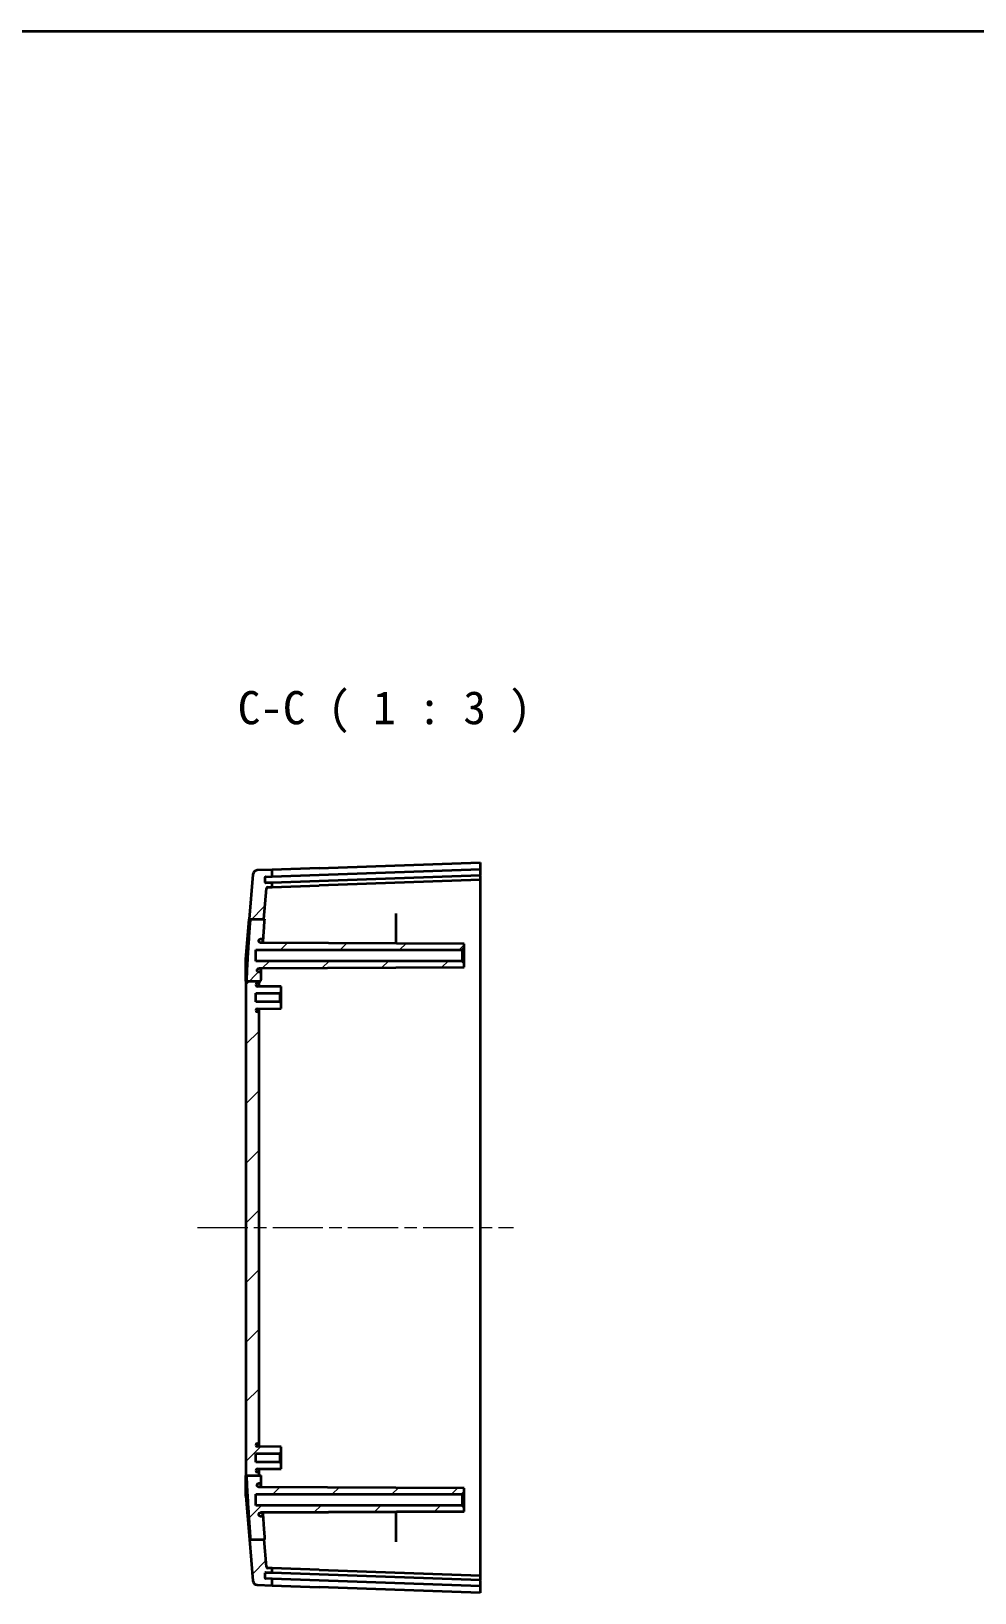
# Model space of a CAD drawing. Header units: millimetres. Extents: x 29 to 4761, y 16 to 859.
# Drawn here: x 2395 to 2608.3, y 506.2 to 859 of the extents above; entities that cross this region are included whole.
import ezdxf

# ---------------------------------------------------------------- set-up
doc = ezdxf.new("R2010")
doc.units = ezdxf.units.MM
doc.header["$LTSCALE"] = 2
doc.linetypes.add('CHAIN', pattern=[0.3543, 0.2362, -0.0295, 0.0591, -0.0295])
for name, color, linetype, lineweight in [('Border (ISO)', 7, 'Continuous', 35), ('Hatch (ISO)', 1, 'Continuous', 18), ('Symbol (ISO)', 7, 'Continuous', 18), ('Visible (ISO)', 7, 'Continuous', 35)]:
    doc.layers.add(name, color=color, linetype=linetype, lineweight=lineweight)
doc.layers.add('Centerline (ISO)', color=7, linetype='Continuous', lineweight=18, true_color=0x80ffff)
doc.styles.add('textstyle4', font='msgothic.ttc')

# ---------------------------------------------------------------- blocks, each defined once
blk = doc.blocks.new('図面枠 tk図枠')
at = {"layer": 'Border (ISO)'}
blk.add_line((14.5, 289), (405.5, 289), dxfattribs=at)

msp = doc.modelspace()

# ---------------------------------------------------------------- hatches: boundary and pattern name
at = {"layer": 'Hatch (ISO)', "transparency": 33554687}
h = msp.add_hatch(dxfattribs=at)
h.set_pattern_fill('ANSI31', color=256, scale=76.2, style=0, pattern_type=0)
h.set_pattern_definition([(45, (1765, -8), (-6.73519, 6.73519), [])])
edge = h.paths.add_edge_path(flags=0)
edge.add_line((2444.49, 658.35), (2447.59, 658.35))
edge.add_line((2447.59, 658.35), (2448.18, 665.3))
edge.add_ellipse((2448.48, 665.28), major_axis=(-0.299, 0.025), ratio=1, start_angle=-83.1588, end_angle=0, ccw=False)
edge.add_line((2448.47, 665.58), (2449.5, 665.62))
edge.add_line((2449.5, 665.62), (2449.5, 666.61))
edge.add_line((2449.5, 666.61), (2448, 666.56))
edge.add_ellipse((2448, 666.66), major_axis=(0.0035, -0.0999), ratio=1, start_angle=-90, end_angle=0, ccw=False)
edge.add_line((2447.9, 666.66), (2447.86, 667.86))
edge.add_ellipse((2447.96, 667.86), major_axis=(-0.0999, -0.0035), ratio=1, start_angle=-90, end_angle=0, ccw=False)
edge.add_line((2447.96, 667.96), (2449.5, 668.01))
edge.add_line((2449.5, 668.01), (2449.5, 669.52))
edge.add_line((2449.5, 669.52), (2446.09, 669.4))
edge.add_ellipse((2446.12, 668.4), major_axis=(-0.035, 0.999), ratio=1, start_angle=0, end_angle=83.1588)
edge.add_line((2445.13, 668.48), (2444.27, 658.35))
edge.add_line((2444.27, 658.35), (2444.49, 658.35))
edge = h.paths.add_edge_path(flags=0)
edge.add_line((2444.54, 518.22), (2447.65, 518.22))
edge.add_line((2447.65, 518.22), (2447.85, 518.22))
edge.add_spline(control_points=[(2447.85, 518.22), (2447.64, 520.95), (2447.49, 523.13)], knot_values=[0, 0, 0, 0.267939, 0.267939, 0.267939], degree=2, periodic=0)
edge.add_spline(control_points=[(2447.49, 523.13), (2447.49, 523.16), (2447.48, 523.2), (2447.45, 523.26), (2447.43, 523.29), (2447.37, 523.35), (2447.34, 523.37), (2447.27, 523.4), (2447.23, 523.41), (2447.19, 523.41)], knot_values=[-0.045191, -0.045191, -0.045191, -0.045191, -0.034339, -0.034339, -0.023485, -0.023485, -0.011747, -0.011747, 0, 0, 0, 0], degree=3, periodic=0)
edge.add_line((2447.19, 523.41), (2446.93, 523.41))
edge.add_spline(control_points=[(2446.93, 523.41), (2446.87, 523.41), (2446.81, 523.42), (2446.7, 523.46), (2446.65, 523.49), (2446.55, 523.58), (2446.51, 523.63), (2446.45, 523.74), (2446.44, 523.81), (2446.43, 523.87)], knot_values=[-0.07539, -0.07539, -0.07539, -0.07539, -0.057217, -0.057217, -0.039044, -0.039044, -0.019513, -0.019513, 0, 0, 0, 0], degree=3, periodic=0)
edge.add_spline(control_points=[(2446.43, 523.87), (2446.44, 523.92), (2446.46, 523.96), (2446.51, 524.05), (2446.53, 524.09), (2446.61, 524.17), (2446.67, 524.2), (2446.79, 524.25), (2446.85, 524.27), (2446.92, 524.27)], knot_values=[-0.067755, -0.067755, -0.067755, -0.067755, -0.053455, -0.053455, -0.03915, -0.03915, -0.019584, -0.019584, 0, 0, 0, 0], degree=3, periodic=0)
edge.add_line((2446.92, 524.27), (2492.9, 524.51))
edge.add_line((2492.9, 524.51), (2492.9, 525.41))
edge.add_line((2492.9, 525.41), (2492.4, 525.91))
edge.add_line((2492.4, 525.91), (2445.75, 525.91))
edge.add_line((2445.75, 525.91), (2445.75, 528.41))
edge.add_line((2445.75, 528.41), (2492.4, 528.41))
edge.add_line((2492.4, 528.41), (2492.9, 528.91))
edge.add_line((2492.9, 528.91), (2492.9, 529.81))
edge.add_line((2492.9, 529.81), (2446.51, 530.05))
edge.add_spline(control_points=[(2446.51, 530.05), (2446.47, 530.05), (2446.44, 530.05), (2446.36, 530.07), (2446.33, 530.08), (2446.23, 530.13), (2446.18, 530.17), (2446.1, 530.26), (2446.06, 530.32), (2446.04, 530.38)], knot_values=[-0.061452, -0.061452, -0.061452, -0.061452, -0.050247, -0.050247, -0.039049, -0.039049, -0.019499, -0.019499, 0, 0, 0, 0], degree=3, periodic=0)
edge.add_spline(control_points=[(2446.04, 530.38), (2446.04, 530.42), (2446.04, 530.46), (2446.05, 530.53), (2446.06, 530.57), (2446.1, 530.66), (2446.14, 530.72), (2446.23, 530.81), (2446.29, 530.84), (2446.41, 530.89), (2446.48, 530.91), (2446.54, 530.91)], knot_values=[-0.08129, -0.08129, -0.08129, -0.08129, -0.070032, -0.070032, -0.058772, -0.058772, -0.039212, -0.039212, -0.019615, -0.019615, 0, 0, 0, 0], degree=3, periodic=0)
edge.add_line((2446.54, 530.91), (2446.7, 530.91))
edge.add_spline(control_points=[(2446.7, 530.91), (2446.73, 530.91), (2446.75, 530.91), (2446.79, 530.92), (2446.81, 530.93), (2446.87, 530.95), (2446.9, 530.98), (2446.95, 531.03), (2446.97, 531.07), (2447, 531.14), (2447.01, 531.18), (2447, 531.22)], knot_values=[-0.048635, -0.048635, -0.048635, -0.048635, -0.041878, -0.041878, -0.035123, -0.035123, -0.023391, -0.023391, -0.011691, -0.011691, 0, 0, 0, 0], degree=3, periodic=0)
edge.add_spline(control_points=[(2447, 531.22), (2446.97, 531.95), (2446.95, 532.64)], knot_values=[1.018769, 1.018769, 1.018769, 1.206782, 1.206782, 1.206782], degree=2, periodic=0)
edge.add_line((2446.95, 532.64), (2446.5, 532.64))
edge.add_line((2446.5, 532.64), (2443.66, 532.64))
edge.add_spline(control_points=[(2443.66, 532.64), (2443.83, 527.76), (2444.54, 518.22)], knot_values=[2.572998, 2.572998, 2.572998, 3.792231, 3.792231, 3.792231], degree=2, periodic=0)
edge = h.paths.add_edge_path(flags=0)
edge.add_line((2448.18, 512.01), (2447.65, 518.22))
edge.add_line((2447.65, 518.22), (2444.54, 518.22))
edge.add_line((2444.54, 518.22), (2444.33, 518.22))
edge.add_line((2444.33, 518.22), (2445.13, 508.83))
edge.add_ellipse((2446.12, 508.92), major_axis=(-0.996, -0.084), ratio=1, start_angle=0, end_angle=83.1588)
edge.add_line((2446.09, 507.92), (2449.5, 507.8))
edge.add_line((2449.5, 507.8), (2449.5, 509.3))
edge.add_line((2449.5, 509.3), (2447.96, 509.35))
edge.add_ellipse((2447.96, 509.45), major_axis=(-0.0035, -0.0999), ratio=1, start_angle=-90, end_angle=0, ccw=False)
edge.add_line((2447.86, 509.46), (2447.9, 510.66))
edge.add_ellipse((2448, 510.65), major_axis=(-0.0999, 0.0035), ratio=1, start_angle=-90, end_angle=0, ccw=False)
edge.add_line((2448, 510.75), (2449.5, 510.7))
edge.add_line((2449.5, 510.7), (2449.5, 511.7))
edge.add_line((2449.5, 511.7), (2448.47, 511.73))
edge.add_ellipse((2448.48, 512.03), major_axis=(-0.01, -0.3), ratio=1, start_angle=-83.1588, end_angle=0, ccw=False)
edge = h.paths.add_edge_path(flags=0)
edge.add_line((2443.65, 644.36), (2446.5, 644.36))
edge.add_line((2446.5, 644.36), (2446.94, 644.36))
edge.add_spline(control_points=[(2446.94, 644.36), (2446.96, 645.19), (2447, 646.09)], knot_values=[2.453567, 2.453567, 2.453567, 2.680233, 2.680233, 2.680233], degree=2, periodic=0)
edge.add_spline(control_points=[(2447, 646.09), (2447.01, 646.12), (2447, 646.14), (2447, 646.18), (2446.99, 646.2), (2446.97, 646.26), (2446.94, 646.29), (2446.89, 646.35), (2446.85, 646.37), (2446.78, 646.4), (2446.74, 646.41), (2446.7, 646.41)], knot_values=[-0.048641, -0.048641, -0.048641, -0.048641, -0.041956, -0.041956, -0.03527, -0.03527, -0.023544, -0.023544, -0.011781, -0.011781, 0, 0, 0, 0], degree=3, periodic=0)
edge.add_line((2446.7, 646.41), (2446.54, 646.41))
edge.add_spline(control_points=[(2446.54, 646.41), (2446.5, 646.41), (2446.46, 646.41), (2446.39, 646.43), (2446.36, 646.44), (2446.26, 646.49), (2446.21, 646.52), (2446.12, 646.62), (2446.09, 646.68), (2446.05, 646.8), (2446.04, 646.87), (2446.04, 646.93)], knot_values=[-0.081285, -0.081285, -0.081285, -0.081285, -0.069928, -0.069928, -0.058569, -0.058569, -0.039009, -0.039009, -0.01949, -0.01949, 0, 0, 0, 0], degree=3, periodic=0)
edge.add_spline(control_points=[(2446.04, 646.93), (2446.05, 646.97), (2446.07, 647), (2446.11, 647.06), (2446.13, 647.09), (2446.2, 647.16), (2446.26, 647.2), (2446.38, 647.25), (2446.44, 647.26), (2446.51, 647.26)], knot_values=[-0.061453, -0.061453, -0.061453, -0.061453, -0.050344, -0.050344, -0.03923, -0.03923, -0.019633, -0.019633, 0, 0, 0, 0], degree=3, periodic=0)
edge.add_line((2446.51, 647.26), (2492.9, 647.51))
edge.add_line((2492.9, 647.51), (2492.9, 648.41))
edge.add_line((2492.9, 648.41), (2492.4, 648.91))
edge.add_line((2492.4, 648.91), (2445.75, 648.91))
edge.add_line((2445.75, 648.91), (2445.75, 651.41))
edge.add_line((2445.75, 651.41), (2492.4, 651.41))
edge.add_line((2492.4, 651.41), (2492.9, 651.91))
edge.add_line((2492.9, 651.91), (2492.9, 652.81))
edge.add_line((2492.9, 652.81), (2446.92, 653.05))
edge.add_spline(control_points=[(2446.92, 653.05), (2446.87, 653.05), (2446.82, 653.05), (2446.73, 653.08), (2446.69, 653.1), (2446.59, 653.16), (2446.55, 653.21), (2446.47, 653.32), (2446.45, 653.38), (2446.43, 653.44)], knot_values=[-0.067751, -0.067751, -0.067751, -0.067751, -0.053393, -0.053393, -0.039041, -0.039041, -0.019511, -0.019511, 0, 0, 0, 0], degree=3, periodic=0)
edge.add_spline(control_points=[(2446.43, 653.44), (2446.44, 653.5), (2446.45, 653.56), (2446.5, 653.67), (2446.54, 653.72), (2446.63, 653.81), (2446.68, 653.84), (2446.8, 653.89), (2446.87, 653.91), (2446.93, 653.91)], knot_values=[-0.075396, -0.075396, -0.075396, -0.075396, -0.05727, -0.05727, -0.039141, -0.039141, -0.019575, -0.019575, 0, 0, 0, 0], degree=3, periodic=0)
edge.add_line((2446.93, 653.91), (2447.19, 653.91))
edge.add_spline(control_points=[(2447.19, 653.91), (2447.22, 653.91), (2447.26, 653.91), (2447.33, 653.94), (2447.36, 653.96), (2447.42, 654.01), (2447.44, 654.04), (2447.48, 654.11), (2447.49, 654.15), (2447.49, 654.19)], knot_values=[-0.04519, -0.04519, -0.04519, -0.04519, -0.034304, -0.034304, -0.023422, -0.023422, -0.011707, -0.011707, 0, 0, 0, 0], degree=3, periodic=0)
edge.add_spline(control_points=[(2447.49, 654.19), (2447.62, 656.07), (2447.79, 658.35)], knot_values=[3.414896, 3.414896, 3.414896, 3.643171, 3.643171, 3.643171], degree=2, periodic=0)
edge.add_line((2447.79, 658.35), (2447.59, 658.35))
edge.add_line((2447.59, 658.35), (2444.49, 658.35))
edge.add_spline(control_points=[(2444.49, 658.35), (2443.8, 649.16), (2443.65, 644.36)], knot_values=[0, 0, 0, 1.200921, 1.200921, 1.200921], degree=2, periodic=0)
edge = h.paths.add_edge_path(flags=0)
edge.add_line((2446.5, 532.64), (2446.5, 533.11))
edge.add_ellipse((2446.2, 533.11), major_axis=(0.3, 0), ratio=1, start_angle=0, end_angle=90)
edge.add_line((2446.2, 533.41), (2446.12, 533.41))
edge.add_ellipse((2446.12, 533.78), major_axis=(0, -0.37), ratio=1, start_angle=-90, end_angle=0, ccw=False)
edge.add_ellipse((2446.12, 533.76), major_axis=(-0.37, 0.018), ratio=1, start_angle=-86.8841, end_angle=0, ccw=False)
edge.add_line((2446.12, 534.13), (2451.5, 534.16))
edge.add_line((2451.5, 534.16), (2451.5, 535.36))
edge.add_line((2451.5, 535.36), (2451.2, 535.66))
edge.add_line((2451.2, 535.66), (2445.75, 535.66))
edge.add_line((2445.75, 535.66), (2445.75, 537.66))
edge.add_line((2445.75, 537.66), (2451.2, 537.66))
edge.add_line((2451.2, 537.66), (2451.5, 537.96))
edge.add_line((2451.5, 537.96), (2451.5, 539.16))
edge.add_line((2451.5, 539.16), (2446.12, 539.18))
edge.add_ellipse((2446.12, 539.55), major_axis=(-0.002, -0.37), ratio=1, start_angle=-86.8841, end_angle=0, ccw=False)
edge.add_ellipse((2446.12, 539.54), major_axis=(-0.37, 0), ratio=1, start_angle=-90, end_angle=0, ccw=False)
edge.add_line((2446.12, 539.91), (2446.2, 539.91))
edge.add_ellipse((2446.2, 540.21), major_axis=(0, -0.3), ratio=1, start_angle=0, end_angle=90)
edge.add_line((2446.5, 540.21), (2446.5, 637.11))
edge.add_ellipse((2446.2, 637.11), major_axis=(0.3, 0), ratio=1, start_angle=0, end_angle=90)
edge.add_line((2446.2, 637.41), (2446.12, 637.41))
edge.add_ellipse((2446.12, 637.78), major_axis=(0, -0.37), ratio=1, start_angle=-90, end_angle=0, ccw=False)
edge.add_ellipse((2446.12, 637.76), major_axis=(-0.37, 0.018), ratio=1, start_angle=-86.8841, end_angle=0, ccw=False)
edge.add_line((2446.12, 638.13), (2451.5, 638.16))
edge.add_line((2451.5, 638.16), (2451.5, 639.36))
edge.add_line((2451.5, 639.36), (2451.2, 639.66))
edge.add_line((2451.2, 639.66), (2445.75, 639.66))
edge.add_line((2445.75, 639.66), (2445.75, 641.66))
edge.add_line((2445.75, 641.66), (2451.2, 641.66))
edge.add_line((2451.2, 641.66), (2451.5, 641.96))
edge.add_line((2451.5, 641.96), (2451.5, 643.16))
edge.add_line((2451.5, 643.16), (2446.12, 643.18))
edge.add_ellipse((2446.12, 643.55), major_axis=(-0.002, -0.37), ratio=1, start_angle=-86.8841, end_angle=0, ccw=False)
edge.add_ellipse((2446.12, 643.54), major_axis=(-0.37, 0), ratio=1, start_angle=-90, end_angle=0, ccw=False)
edge.add_line((2446.12, 643.91), (2446.2, 643.91))
edge.add_ellipse((2446.2, 644.21), major_axis=(0, -0.3), ratio=1, start_angle=0, end_angle=90)
edge.add_line((2446.5, 644.21), (2446.5, 644.36))
edge.add_line((2446.5, 644.36), (2443.65, 644.36))
edge.add_line((2443.65, 644.36), (2443.5, 644.36))
edge.add_line((2443.5, 644.36), (2443.5, 532.64))
edge.add_line((2443.5, 532.64), (2443.66, 532.64))
edge.add_line((2443.66, 532.64), (2446.5, 532.64))

# ---------------------------------------------------------------- linework, layer by layer
at = {"layer": 'Centerline (ISO)', "linetype": 'CHAIN', "ltscale": 23.990969}
msp.add_line((2432.61, 588.66), (2504, 588.66), dxfattribs=at)
at = {"layer": 'Visible (ISO)'}
for p, q in [((2460.13, 669.89), (2496.5, 671.16)), ((2496.5, 671.16), (2496.5, 669.66)), ((2445.13, 668.48), (2444.27, 658.35)), ((2449.5, 669.52), (2446.09, 669.4)), ((2447.9, 666.66), (2447.86, 667.86)), ((2447.96, 667.96), (2449.5, 668.01)), ((2460.13, 669.89), (2449.5, 669.52)), ((2449.5, 668.01), (2449.5, 669.52)), ((2449.5, 668.01), (2460.13, 668.39)), ((2460.13, 666.98), (2449.5, 666.61)), ((2460.13, 668.39), (2496.5, 669.66)), ((2496.5, 668.25), (2460.13, 666.98)), ((2496.5, 667.26), (2460.13, 665.99)), ((2496.5, 669.56), (2496.5, 669.66)), ((2496.5, 669.56), (2496.5, 668.35)), ((2496.5, 668.25), (2496.5, 668.35)), ((2496.5, 668.25), (2496.5, 667.26)), ((2496.5, 667.26), (2496.5, 640.16)), ((2447.59, 658.35), (2448.18, 665.3)), ((2449.5, 666.61), (2448, 666.56)), ((2448.47, 665.58), (2449.5, 665.62)), ((2449.5, 665.62), (2449.5, 666.61)), ((2449.5, 665.62), (2460.13, 665.99)), ((2443.5, 649.31), (2444.27, 658.35)), ((2444.49, 658.35), (2447.79, 658.35)), ((2477.5, 652.89), (2477.5, 659.18)), ((2492.9, 652.81), (2446.92, 653.05)), ((2446.93, 653.91), (2447.19, 653.91)), ((2492.9, 651.91), (2492.9, 652.81)), ((2443.5, 644.36), (2443.5, 649.31)), ((2445.75, 648.91), (2445.75, 651.41)), ((2445.75, 651.41), (2492.4, 651.41)), ((2492.4, 651.41), (2492.9, 651.91)), ((2492.4, 651.41), (2492.4, 648.91)), ((2492.9, 648.41), (2492.9, 651.91)), ((2492.4, 648.91), (2445.75, 648.91)), ((2446.51, 647.26), (2492.9, 647.51)), ((2446.7, 646.41), (2446.54, 646.41)), ((2492.9, 648.41), (2492.4, 648.91)), ((2492.9, 647.51), (2492.9, 648.41)), ((2443.5, 644.36), (2443.5, 532.64)), ((2443.65, 644.36), (2446.94, 644.36)), ((2446.12, 643.91), (2446.2, 643.91)), ((2451.5, 643.16), (2446.12, 643.18)), ((2446.5, 644.21), (2446.5, 644.36)), ((2446.5, 643.18), (2446.5, 644.21)), ((2451.5, 641.96), (2451.5, 643.16)), ((2445.75, 639.66), (2445.75, 641.66)), ((2445.75, 641.66), (2451.2, 641.66)), ((2451.2, 639.66), (2445.75, 639.66)), ((2451.2, 641.66), (2451.5, 641.96)), ((2451.2, 641.66), (2451.2, 639.66)), ((2451.5, 639.36), (2451.2, 639.66)), ((2451.5, 639.36), (2451.5, 641.96)), ((2451.5, 638.16), (2451.5, 639.36)), ((2496.5, 640.16), (2496.5, 537.16)), ((2446.12, 638.13), (2451.5, 638.16)), ((2446.2, 637.41), (2446.12, 637.41)), ((2446.5, 637.11), (2446.5, 638.13)), ((2446.5, 540.21), (2446.5, 637.11)), ((2446.12, 539.91), (2446.2, 539.91)), ((2446.5, 539.18), (2446.5, 540.21)), ((2445.75, 535.66), (2445.75, 537.66)), ((2445.75, 537.66), (2451.2, 537.66)), ((2451.5, 539.16), (2446.12, 539.18)), ((2451.2, 537.66), (2451.5, 537.96)), ((2451.2, 537.66), (2451.2, 535.66)), ((2451.5, 537.96), (2451.5, 539.16)), ((2451.5, 535.36), (2451.5, 537.96)), ((2496.5, 537.16), (2496.5, 510.06)), ((2451.2, 535.66), (2445.75, 535.66)), ((2446.12, 534.13), (2451.5, 534.16)), ((2446.2, 533.41), (2446.12, 533.41)), ((2446.5, 533.11), (2446.5, 534.13)), ((2446.5, 532.64), (2446.5, 533.11)), ((2451.5, 535.36), (2451.2, 535.66)), ((2451.5, 534.16), (2451.5, 535.36)), ((2443.5, 528.01), (2443.5, 532.64)), ((2443.66, 532.64), (2446.95, 532.64)), ((2492.9, 529.81), (2446.51, 530.05)), ((2492.9, 529.81), (2446.51, 530.05)), ((2446.54, 530.91), (2446.7, 530.91)), ((2492.9, 528.91), (2492.9, 529.81)), ((2443.5, 528.01), (2444.33, 518.22)), ((2445.75, 525.91), (2445.75, 528.41)), ((2445.75, 528.41), (2492.4, 528.41)), ((2492.4, 525.91), (2445.75, 525.91)), ((2492.4, 528.41), (2492.9, 528.91)), ((2492.4, 528.41), (2492.4, 525.91)), ((2492.9, 525.41), (2492.4, 525.91)), ((2492.9, 525.41), (2492.9, 528.91)), ((2446.92, 524.27), (2492.9, 524.51)), ((2492.9, 524.51), (2446.92, 524.27)), ((2447.19, 523.41), (2446.93, 523.41)), ((2477.5, 518.14), (2477.5, 524.43)), ((2492.9, 524.51), (2492.9, 525.41)), ((2444.33, 518.22), (2445.13, 508.83)), ((2444.54, 518.22), (2447.85, 518.22)), ((2448.18, 512.01), (2447.65, 518.22)), ((2449.5, 511.7), (2448.47, 511.73)), ((2449.5, 510.7), (2449.5, 511.7)), ((2460.13, 511.33), (2449.5, 511.7)), ((2447.86, 509.46), (2447.9, 510.66)), ((2449.5, 509.3), (2447.96, 509.35)), ((2448, 510.75), (2449.5, 510.7)), ((2449.5, 510.7), (2460.13, 510.33)), ((2449.5, 507.8), (2449.5, 509.3)), ((2460.13, 508.93), (2449.5, 509.3)), ((2460.13, 511.33), (2496.5, 510.06)), ((2460.13, 510.33), (2496.5, 509.06)), ((2496.5, 507.66), (2460.13, 508.93)), ((2496.5, 510.06), (2496.5, 509.06)), ((2496.5, 508.96), (2496.5, 509.06)), ((2496.5, 508.96), (2496.5, 507.76)), ((2446.09, 507.92), (2449.5, 507.8)), ((2449.5, 507.8), (2460.13, 507.43)), ((2496.5, 506.16), (2460.13, 507.43)), ((2496.5, 507.66), (2496.5, 507.76)), ((2496.5, 507.66), (2496.5, 506.16))]:
    msp.add_line(p, q, dxfattribs=at)
for centre, radius, start, end in [((2446.12, 668.4), 1, 92, 175.1588), ((2447.96, 667.86), 0.1, 92, 182), ((2448, 666.66), 0.1, 182, 272), ((2448.48, 665.28), 0.3, 92, 175.1588), ((2446.12, 643.54), 0.37, 90, 180), ((2446.12, 643.55), 0.37, 182.8159, 269.7), ((2446.2, 644.21), 0.3, 270, 0), ((2446.12, 637.76), 0.37, 90.3, 177.1841), ((2446.12, 637.78), 0.37, 180, 270), ((2446.2, 637.11), 0.3, 0, 90), ((2446.12, 539.54), 0.37, 90, 180), ((2446.2, 540.21), 0.3, 270, 0), ((2446.12, 539.55), 0.37, 182.8159, 269.7), ((2446.12, 533.76), 0.37, 90.3, 177.1841), ((2446.12, 533.78), 0.37, 180, 270), ((2446.2, 533.11), 0.3, 0, 90), ((2448.48, 512.03), 0.3, 184.8412, 268), ((2446.12, 508.92), 1, 184.8412, 268), ((2447.96, 509.45), 0.1, 178, 268), ((2448, 510.65), 0.1, 88, 178)]:
    msp.add_arc(centre, radius, start, end, dxfattribs=at)
for points in [[(2444.49, 658.35), (2443.8, 649.16), (2443.65, 644.36)], [(2447.49, 654.19), (2447.62, 656.07), (2447.79, 658.35)], [(2446.94, 644.36), (2446.96, 645.19), (2447, 646.09)], [(2443.65, 644.36), (2443.57, 644.36), (2443.5, 644.36)], [(2443.5, 532.64), (2443.57, 532.64), (2443.66, 532.64)], [(2443.66, 532.64), (2443.83, 527.76), (2444.54, 518.22)], [(2447, 531.22), (2446.97, 531.95), (2446.95, 532.64)], [(2447.85, 518.22), (2447.64, 520.95), (2447.49, 523.13)]]:
    msp.add_open_spline(points, degree=2, dxfattribs=at)
for points, knots in [([(2477.5, 659.18), (2477.5, 659.2), (2477.5, 659.24), (2477.5, 659.31), (2477.5, 659.35), (2477.5, 659.42), (2477.5, 659.46), (2477.5, 659.52), (2477.5, 659.54), (2477.5, 659.58), (2477.5, 659.59), (2477.5, 659.61)], [0, 0, 0, 0, 0.01173286, 0.01173286, 0.02345996, 0.02345996, 0.03517903, 0.03517903, 0.04183847, 0.04183847, 0.04849786, 0.04849786, 0.04849786, 0.04849786]), ([(2446.43, 653.44), (2446.44, 653.5), (2446.45, 653.56), (2446.5, 653.67), (2446.54, 653.72), (2446.63, 653.81), (2446.68, 653.84), (2446.8, 653.89), (2446.87, 653.91), (2446.93, 653.91)], [-0.07539563, -0.07539563, -0.07539563, -0.07539563, -0.05727033, -0.05727033, -0.0391409, -0.0391409, -0.01957453, -0.01957453, 0, 0, 0, 0]), ([(2446.92, 653.05), (2446.87, 653.05), (2446.82, 653.05), (2446.73, 653.08), (2446.69, 653.1), (2446.59, 653.16), (2446.55, 653.21), (2446.47, 653.32), (2446.45, 653.38), (2446.43, 653.44)], [-0.06775058, -0.06775058, -0.06775058, -0.06775058, -0.05339285, -0.05339285, -0.03904099, -0.03904099, -0.01951075, -0.01951075, 0, 0, 0, 0]), ([(2447.19, 653.91), (2447.22, 653.91), (2447.26, 653.91), (2447.33, 653.94), (2447.36, 653.96), (2447.42, 654.01), (2447.44, 654.04), (2447.48, 654.11), (2447.49, 654.15), (2447.49, 654.19)], [-0.04518962, -0.04518962, -0.04518962, -0.04518962, -0.03430375, -0.03430375, -0.0234217, -0.0234217, -0.01170705, -0.01170705, 0, 0, 0, 0]), ([(2447.28, 653.05), (2447.29, 653.11), (2447.3, 653.18), (2447.32, 653.37), (2447.34, 653.49), (2447.37, 653.7), (2447.38, 653.79), (2447.41, 653.93), (2447.42, 653.98), (2447.43, 654.02), (2447.43, 654.02), (2447.43, 654.03)], [3.1937232, 3.1937232, 3.1937232, 3.1937232, 3.2234096, 3.2234096, 3.2872554, 3.2872554, 3.349557, 3.349557, 3.4075308, 3.4075308, 3.4129696, 3.4129696, 3.4129696, 3.4129696]), ([(2447.43, 654.03), (2447.43, 654.02), (2447.42, 654.01), (2447.41, 653.96), (2447.4, 653.91), (2447.38, 653.78), (2447.37, 653.7), (2447.34, 653.5), (2447.32, 653.38), (2447.3, 653.19), (2447.29, 653.12), (2447.28, 653.05)], [1.6853631, 1.6853631, 1.6853631, 1.6853631, 1.7034269, 1.7034269, 1.752263, 1.752263, 1.8106378, 1.8106378, 1.8729236, 1.8729236, 1.904613, 1.904613, 1.904613, 1.904613]), ([(2446.04, 646.93), (2446.05, 646.97), (2446.07, 647), (2446.11, 647.06), (2446.13, 647.09), (2446.2, 647.16), (2446.26, 647.2), (2446.38, 647.25), (2446.44, 647.26), (2446.51, 647.26)], [-0.06145319, -0.06145319, -0.06145319, -0.06145319, -0.05034447, -0.05034447, -0.03922951, -0.03922951, -0.01963325, -0.01963325, 0, 0, 0, 0]), ([(2446.54, 646.41), (2446.5, 646.41), (2446.46, 646.41), (2446.39, 646.43), (2446.36, 646.44), (2446.26, 646.49), (2446.21, 646.52), (2446.12, 646.62), (2446.09, 646.68), (2446.05, 646.8), (2446.04, 646.87), (2446.04, 646.93)], [-0.08128545, -0.08128545, -0.08128545, -0.08128545, -0.0699277, -0.0699277, -0.05856942, -0.05856942, -0.03900931, -0.03900931, -0.01949042, -0.01949042, 0, 0, 0, 0]), ([(2447, 646.09), (2447.01, 646.12), (2447, 646.14), (2447, 646.18), (2446.99, 646.2), (2446.97, 646.26), (2446.94, 646.29), (2446.89, 646.35), (2446.85, 646.37), (2446.78, 646.4), (2446.74, 646.41), (2446.7, 646.41)], [-0.04864147, -0.04864147, -0.04864147, -0.04864147, -0.04195632, -0.04195632, -0.03527028, -0.03527028, -0.02354366, -0.02354366, -0.01178126, -0.01178126, 0, 0, 0, 0]), ([(2446.93, 646.3), (2446.93, 646.31), (2446.93, 646.33), (2446.92, 646.38), (2446.91, 646.43), (2446.9, 646.56), (2446.89, 646.64), (2446.88, 646.84), (2446.88, 646.96), (2446.88, 647.14), (2446.88, 647.2), (2446.88, 647.27)], [2.3342942, 2.3342942, 2.3342942, 2.3342942, 2.3516977, 2.3516977, 2.39961, 2.39961, 2.4563255, 2.4563255, 2.5169837, 2.5169837, 2.543787, 2.543787, 2.543787, 2.543787]), ([(2446.88, 647.27), (2446.88, 647.2), (2446.88, 647.15), (2446.88, 646.96), (2446.88, 646.84), (2446.89, 646.63), (2446.9, 646.54), (2446.91, 646.4), (2446.92, 646.35), (2446.93, 646.31), (2446.93, 646.31), (2446.93, 646.3)], [2.5545471, 2.5545471, 2.5545471, 2.5545471, 2.5809437, 2.5809437, 2.6432113, 2.6432113, 2.7038199, 2.7038199, 2.7599371, 2.7599371, 2.7640271, 2.7640271, 2.7640271, 2.7640271]), ([(2446.04, 530.38), (2446.04, 530.42), (2446.04, 530.46), (2446.05, 530.53), (2446.06, 530.57), (2446.1, 530.66), (2446.14, 530.72), (2446.23, 530.81), (2446.29, 530.84), (2446.41, 530.89), (2446.48, 530.91), (2446.54, 530.91)], [-0.08128995, -0.08128995, -0.08128995, -0.08128995, -0.07003216, -0.07003216, -0.05877188, -0.05877188, -0.03921202, -0.03921202, -0.01961495, -0.01961495, 0, 0, 0, 0]), ([(2446.51, 530.05), (2446.47, 530.05), (2446.44, 530.05), (2446.36, 530.07), (2446.33, 530.08), (2446.23, 530.13), (2446.18, 530.17), (2446.1, 530.26), (2446.06, 530.32), (2446.04, 530.38)], [-0.06145247, -0.06145247, -0.06145247, -0.06145247, -0.05024672, -0.05024672, -0.03904895, -0.03904895, -0.01949879, -0.01949879, 0, 0, 0, 0]), ([(2446.7, 530.91), (2446.73, 530.91), (2446.75, 530.91), (2446.79, 530.92), (2446.81, 530.93), (2446.87, 530.95), (2446.9, 530.98), (2446.95, 531.03), (2446.97, 531.07), (2447, 531.14), (2447.01, 531.18), (2447, 531.22)], [-0.04863507, -0.04863507, -0.04863507, -0.04863507, -0.04187768, -0.04187768, -0.03512315, -0.03512315, -0.023391, -0.023391, -0.01169058, -0.01169058, 0, 0, 0, 0]), ([(2446.93, 531.01), (2446.93, 531), (2446.93, 530.99), (2446.92, 530.94), (2446.91, 530.89), (2446.9, 530.75), (2446.89, 530.67), (2446.88, 530.47), (2446.88, 530.35), (2446.88, 530.17), (2446.88, 530.11), (2446.88, 530.05)], [2.3344167, 2.3344167, 2.3344167, 2.3344167, 2.3516977, 2.3516977, 2.39961, 2.39961, 2.4563255, 2.4563255, 2.5169837, 2.5169837, 2.543787, 2.543787, 2.543787, 2.543787]), ([(2446.88, 530.05), (2446.88, 530.11), (2446.88, 530.16), (2446.88, 530.35), (2446.88, 530.47), (2446.89, 530.68), (2446.9, 530.77), (2446.91, 530.91), (2446.92, 530.96), (2446.93, 531), (2446.93, 531.01), (2446.93, 531.01)], [2.5545471, 2.5545471, 2.5545471, 2.5545471, 2.5797887, 2.5797887, 2.6420755, 2.6420755, 2.7027308, 2.7027308, 2.7589809, 2.7589809, 2.7639061, 2.7639061, 2.7639061, 2.7639061]), ([(2446.43, 523.87), (2446.44, 523.92), (2446.46, 523.96), (2446.51, 524.05), (2446.53, 524.09), (2446.61, 524.17), (2446.67, 524.2), (2446.79, 524.25), (2446.85, 524.27), (2446.92, 524.27)], [-0.06775531, -0.06775531, -0.06775531, -0.06775531, -0.05345517, -0.05345517, -0.03915033, -0.03915033, -0.01958394, -0.01958394, 0, 0, 0, 0]), ([(2446.93, 523.41), (2446.87, 523.41), (2446.81, 523.42), (2446.7, 523.46), (2446.65, 523.49), (2446.55, 523.58), (2446.51, 523.63), (2446.45, 523.74), (2446.44, 523.81), (2446.43, 523.87)], [-0.07539024, -0.07539024, -0.07539024, -0.07539024, -0.05721661, -0.05721661, -0.03904399, -0.03904399, -0.01951268, -0.01951268, 0, 0, 0, 0]), ([(2447.49, 523.13), (2447.49, 523.16), (2447.48, 523.2), (2447.45, 523.26), (2447.43, 523.29), (2447.37, 523.35), (2447.34, 523.37), (2447.27, 523.4), (2447.23, 523.41), (2447.19, 523.41)], [-0.04519074, -0.04519074, -0.04519074, -0.04519074, -0.03433926, -0.03433926, -0.02348462, -0.02348462, -0.01174668, -0.01174668, 0, 0, 0, 0]), ([(2447.28, 524.27), (2447.29, 524.2), (2447.3, 524.13), (2447.32, 523.94), (2447.34, 523.82), (2447.37, 523.61), (2447.38, 523.52), (2447.41, 523.38), (2447.42, 523.33), (2447.43, 523.29), (2447.43, 523.29), (2447.43, 523.29)], [3.1937232, 3.1937232, 3.1937232, 3.1937232, 3.2234096, 3.2234096, 3.2872554, 3.2872554, 3.349557, 3.349557, 3.4075308, 3.4075308, 3.4128444, 3.4128444, 3.4128444, 3.4128444]), ([(2447.43, 523.29), (2447.43, 523.29), (2447.42, 523.31), (2447.41, 523.35), (2447.4, 523.4), (2447.38, 523.53), (2447.37, 523.61), (2447.34, 523.81), (2447.32, 523.92), (2447.3, 524.12), (2447.29, 524.19), (2447.28, 524.27)], [1.6854871, 1.6854871, 1.6854871, 1.6854871, 1.7026625, 1.7026625, 1.7512549, 1.7512549, 1.8095164, 1.8095164, 1.871759, 1.871759, 1.904613, 1.904613, 1.904613, 1.904613]), ([(2477.5, 517.7), (2477.5, 517.73), (2477.5, 517.76), (2477.5, 517.83), (2477.5, 517.87), (2477.5, 517.95), (2477.5, 517.99), (2477.5, 518.05), (2477.5, 518.07), (2477.5, 518.1), (2477.5, 518.12), (2477.5, 518.14)], [0, 0, 0, 0, 0.01171268, 0.01171268, 0.02342642, 0.02342642, 0.03514648, 0.03514648, 0.04182131, 0.04182131, 0.04849675, 0.04849675, 0.04849675, 0.04849675])]:
    msp.add_open_spline(points, degree=3, knots=knots, dxfattribs=at)

# ---------------------------------------------------------------- block references
at = {"xscale": 3, "yscale": 3, "zscale": 3}
msp.add_blockref('図面枠 tk図枠', (1765, -8), dxfattribs=at)

# ---------------------------------------------------------------- texts
at = {"layer": 'Symbol (ISO)', "color": 7, "insert": (2441.68, 700.41), "char_height": 7.5, "attachment_point": 7, "style": 'textstyle4'}
msp.add_mtext('C-C ( 1 : 3 )', dxfattribs=at)

doc.saveas('drawing.dxf')
